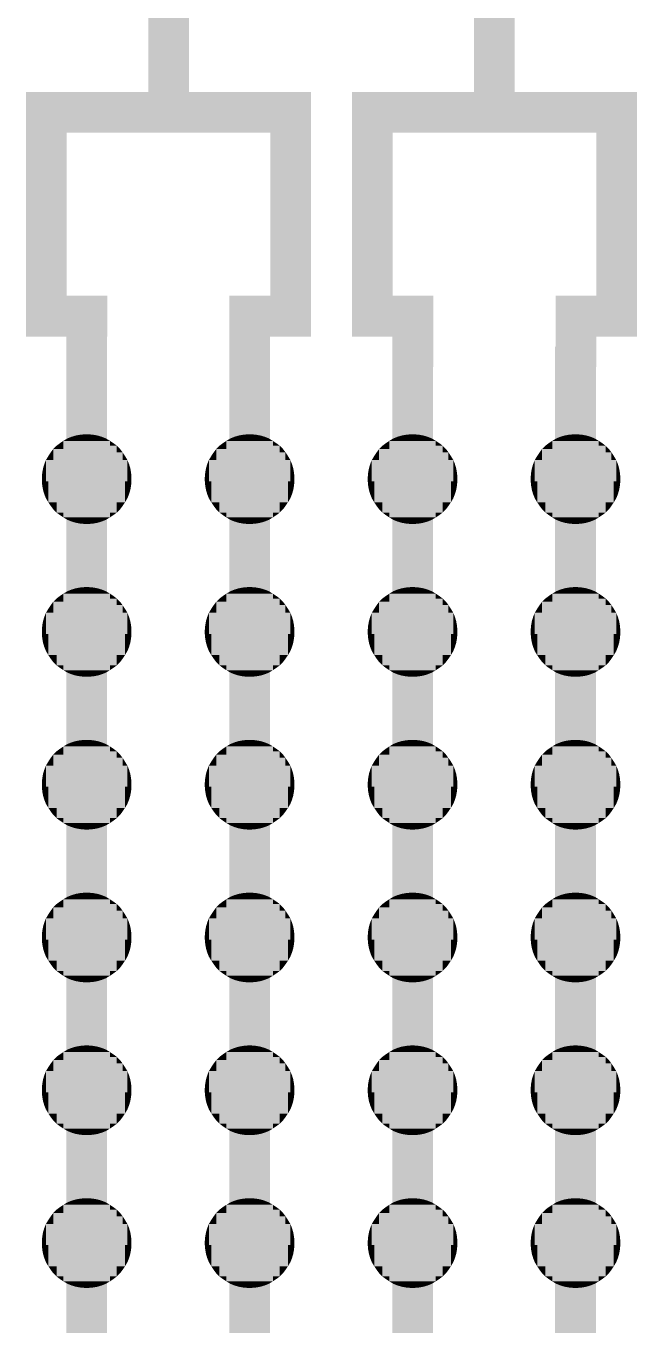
# Model space of a CAD drawing. Extents: x -40166 to 40284, y -45890 to 44060.
# Drawn here: x 10685 to 12185, y -3766 to -578 of the extents above; entities that cross this region are included whole.
import ezdxf

# ---------------------------------------------------------------- set-up
doc = ezdxf.new("R2010")
doc.units = 0
for name, color, linetype in [('10', 12, 'CONTINUOUS'), ('11', 13, 'CONTINUOUS'), ('12', 14, 'CONTINUOUS'), ('13', 15, 'CONTINUOUS'), ('14', 16, 'CONTINUOUS'), ('15', 17, 'CONTINUOUS'), ('16', 18, 'CONTINUOUS'), ('17', 19, 'CONTINUOUS'), ('18', 20, 'CONTINUOUS'), ('19', 21, 'CONTINUOUS'), ('20', 22, 'CONTINUOUS'), ('21', 23, 'CONTINUOUS'), ('22', 24, 'CONTINUOUS'), ('23', 25, 'CONTINUOUS'), ('24', 26, 'CONTINUOUS'), ('25', 27, 'CONTINUOUS'), ('26', 28, 'CONTINUOUS'), ('27', 29, 'CONTINUOUS'), ('28', 30, 'CONTINUOUS'), ('29', 31, 'CONTINUOUS'), ('3', 6, 'CONTINUOUS'), ('30', 32, 'CONTINUOUS'), ('31', 33, 'CONTINUOUS'), ('32', 34, 'CONTINUOUS'), ('33', 35, 'CONTINUOUS'), ('34', 36, 'CONTINUOUS'), ('35', 37, 'CONTINUOUS'), ('36', 38, 'CONTINUOUS'), ('37', 39, 'CONTINUOUS'), ('38', 40, 'CONTINUOUS'), ('39', 41, 'CONTINUOUS'), ('40', 42, 'CONTINUOUS'), ('41', 43, 'CONTINUOUS'), ('42', 44, 'CONTINUOUS'), ('43', 45, 'CONTINUOUS'), ('44', 46, 'CONTINUOUS'), ('45', 47, 'CONTINUOUS'), ('46', 48, 'CONTINUOUS'), ('47', 49, 'CONTINUOUS'), ('48', 50, 'CONTINUOUS'), ('49', 51, 'CONTINUOUS'), ('5', 7, 'CONTINUOUS'), ('50', 52, 'CONTINUOUS'), ('6', 8, 'CONTINUOUS'), ('7', 9, 'CONTINUOUS'), ('8', 10, 'CONTINUOUS'), ('9', 11, 'CONTINUOUS'), ('L1D0_square', 2, 'CONTINUOUS'), ('L2D0_round', 3, 'CONTINUOUS')]:
    doc.layers.add(name, color=color, linetype=linetype)

# ---------------------------------------------------------------- blocks, each defined once
blk = doc.blocks.new('CIRCLE$5')
at = {"layer": 'L1D0_square'}
for points in [[(-57, 94), (-47, 100), (-27, 94), (-27, 100)], [(-47, 100), (-37, 104), (-27, 100), (-27, 107)], [(-27, 107), (-16, 109), (-5, 107), (-5, 110)], [(-27, 94), (-27, 107), (-5, 94), (-5, 107)], [(-5, 107), (-5, 110), (5, 107), (5, 110)], [(-5, 94), (-5, 107), (27, 94), (27, 107)], [(5, 107), (5, 110), (16, 107), (16, 109)], [(16, 107), (16, 109), (27, 107)], [(27, 100), (27, 107), (47, 100), (37, 104)], [(27, 94), (27, 100), (57, 94), (47, 100)], [(-94, 57), (-88, 66), (-82, 57), (-82, 74)], [(-82, 74), (-74, 82), (-57, 74), (-57, 82)], [(-82, 47), (-82, 74), (-5, 47), (-5, 74)], [(-74, 82), (-66, 88), (-57, 82), (-57, 94)], [(-57, 74), (-57, 94), (-5, 74), (-5, 94)], [(-5, 82), (-5, 94), (57, 82), (57, 94)], [(-5, 66), (-5, 82), (74, 66), (74, 82)], [(-5, 47), (-5, 66), (88, 47), (88, 66)], [(57, 82), (57, 94), (74, 82), (66, 88)], [(74, 66), (74, 82), (88, 66), (82, 74)], [(88, 47), (88, 66), (100, 47), (94, 57)], [(-107, 27), (-104, 37), (-100, 27), (-100, 47)], [(-100, 47), (-94, 57), (-82, 47), (-82, 57)], [(-100, -5), (-100, 47), (100, -5), (100, 47)], [(100, 27), (100, 47), (107, 27), (104, 37)], [(-110, 5), (-109, 16), (-100, 5), (-100, 16)], [(-110, -5), (-110, 5), (-100, -5), (-100, 5)], [(-109, 16), (-107, 27), (-100, 16), (-100, 27)], [(100, 16), (100, 27), (109, 16), (107, 27)], [(100, 5), (100, 16), (110, 5), (109, 16)], [(100, -5), (100, 5), (110, -5), (110, 5)], [(-109, -16), (-110, -5), (-94, -16), (-94, -5)], [(-107, -27), (-109, -16), (-94, -27), (-94, -16)], [(-104, -37), (-107, -27), (-94, -37), (-94, -27)], [(-94, -57), (-94, -5), (94, -57), (94, -5)], [(94, -16), (94, -5), (109, -16), (110, -5)], [(94, -27), (94, -16), (107, -27), (109, -16)], [(94, -37), (94, -27), (104, -37), (107, -27)], [(-100, -47), (-104, -37), (-94, -47), (-94, -37)], [(-94, -57), (-100, -47), (-94, -47)], [(-88, -66), (-94, -57), (-74, -66), (-74, -57)], [(-74, -82), (-74, -57), (-5, -82), (-5, -57)], [(-5, -82), (-5, -57), (74, -82), (74, -57)], [(74, -66), (74, -57), (88, -66), (94, -57)], [(94, -57), (94, -37), (100, -47), (104, -37)], [(-82, -74), (-88, -66), (-74, -74), (-74, -66)], [(-74, -82), (-82, -74), (-74, -74)], [(-57, -94), (-66, -88), (-57, -82), (-74, -82)], [(-57, -94), (-57, -82), (-5, -94), (-5, -82)], [(-47, -100), (-57, -94), (-27, -100), (-27, -94)], [(-27, -107), (-27, -94), (-5, -107), (-5, -94)], [(-5, -94), (-5, -82), (57, -94), (57, -82)], [(-5, -107), (-5, -94), (27, -107), (27, -94)], [(27, -100), (27, -94), (47, -100), (57, -94)], [(57, -94), (57, -82), (66, -88), (74, -82)], [(74, -82), (74, -66), (82, -74), (88, -66)], [(-27, -107), (-37, -104), (-27, -100), (-47, -100)], [(-5, -110), (-16, -109), (-5, -107), (-27, -107)], [(-5, -110), (-5, -107), (5, -110), (5, -107)], [(5, -110), (5, -107), (16, -109), (16, -107)], [(16, -109), (16, -107), (27, -107)], [(27, -107), (27, -100), (37, -104), (47, -100)]]:
    blk.add_solid(points, dxfattribs=at)
blk = doc.blocks.new('chamber')
at = {"layer": '10'}
for points in [[(-85, -250), (-85, 25), (-84, -250), (-84, 25)], [(-67, -250), (-67, 25), (-66, -250), (-66, 25)]]:
    blk.add_solid(points, dxfattribs=at)
at = {"layer": '11'}
for points in [[(-86, -250), (-86, 25), (-85, -250), (-85, 25)], [(-66, -250), (-66, 25), (-65, -250), (-65, 25)]]:
    blk.add_solid(points, dxfattribs=at)
at = {"layer": '12'}
for points in [[(-87, -250), (-87, 25), (-86, -250), (-86, 25)], [(-65, -250), (-65, 25), (-64, -250), (-64, 25)]]:
    blk.add_solid(points, dxfattribs=at)
at = {"layer": '13'}
for points in [[(-88, -250), (-88, 25), (-87, -250), (-87, 25)], [(-64, -250), (-64, 25), (-63, -250), (-63, 25)]]:
    blk.add_solid(points, dxfattribs=at)
at = {"layer": '14'}
for points in [[(-89, -250), (-89, 25), (-88, -250), (-88, 25)], [(-63, -250), (-63, 25), (-62, -250), (-62, 25)]]:
    blk.add_solid(points, dxfattribs=at)
at = {"layer": '15'}
for points in [[(-90, -250), (-90, 25), (-89, -250), (-89, 25)], [(-62, -250), (-62, 25), (-61, -250), (-61, 25)]]:
    blk.add_solid(points, dxfattribs=at)
at = {"layer": '16'}
for points in [[(-91, -250), (-91, 25), (-90, -250), (-90, 25)], [(-61, -250), (-61, 25), (-60, -250), (-60, 25)]]:
    blk.add_solid(points, dxfattribs=at)
at = {"layer": '17'}
for points in [[(-92, -250), (-92, 25), (-91, -250), (-91, 25)], [(-60, -250), (-60, 25), (-59, -250), (-59, 25)]]:
    blk.add_solid(points, dxfattribs=at)
at = {"layer": '18'}
for points in [[(-93, -250), (-93, 25), (-92, -250), (-92, 25)], [(-59, -250), (-59, 25), (-58, -250), (-58, 25)]]:
    blk.add_solid(points, dxfattribs=at)
at = {"layer": '19'}
for points in [[(-94, -250), (-94, 25), (-93, -250), (-93, 25)], [(-58, -250), (-58, 25), (-57, -250), (-57, 25)]]:
    blk.add_solid(points, dxfattribs=at)
at = {"layer": '20'}
for points in [[(-95, -250), (-95, 25), (-94, -250), (-94, 25)], [(-57, -250), (-57, 25), (-56, -250), (-56, 25)]]:
    blk.add_solid(points, dxfattribs=at)
at = {"layer": '21'}
for points in [[(-96, -250), (-96, 25), (-95, -250), (-95, 25)], [(-56, -250), (-56, 25), (-55, -250), (-55, 25)]]:
    blk.add_solid(points, dxfattribs=at)
at = {"layer": '22'}
for points in [[(-97, -250), (-97, 25), (-96, -250), (-96, 25)], [(-55, -250), (-55, 25), (-54, -250), (-54, 25)]]:
    blk.add_solid(points, dxfattribs=at)
at = {"layer": '23'}
for points in [[(-98, -250), (-98, 25), (-97, -250), (-97, 25)], [(-54, -250), (-54, 25), (-53, -250), (-53, 25)]]:
    blk.add_solid(points, dxfattribs=at)
at = {"layer": '24'}
for points in [[(-99, -250), (-99, 25), (-98, -250), (-98, 25)], [(-53, -250), (-53, 25), (-52, -250), (-52, 25)]]:
    blk.add_solid(points, dxfattribs=at)
at = {"layer": '25'}
for points in [[(-100, -250), (-100, 25), (-99, -250), (-99, 25)], [(-52, -250), (-52, 25), (-51, -250), (-51, 25)]]:
    blk.add_solid(points, dxfattribs=at)
at = {"layer": '26'}
for points in [[(-101, -250), (-101, 25), (-100, -250), (-100, 25)], [(-51, -250), (-51, 25), (-50, -250), (-50, 25)]]:
    blk.add_solid(points, dxfattribs=at)
at = {"layer": '27'}
for points in [[(-102, -250), (-102, 25), (-101, -250), (-101, 25)], [(-50, -250), (-50, 25), (-49, -250), (-49, 25)]]:
    blk.add_solid(points, dxfattribs=at)
at = {"layer": '28'}
for points in [[(-103, -250), (-103, 25), (-102, -250), (-102, 25)], [(-49, -250), (-49, 25), (-48, -250), (-48, 25)]]:
    blk.add_solid(points, dxfattribs=at)
at = {"layer": '29'}
for points in [[(-104, -250), (-104, 25), (-103, -250), (-103, 25)], [(-48, -250), (-48, 25), (-47, -250), (-47, 25)]]:
    blk.add_solid(points, dxfattribs=at)
at = {"layer": '3'}
for points in [[(-78, -250), (-78, 25), (-76, -250), (-76, 25)], [(-75, -250), (-75, 25), (-73, -250), (-73, 25)]]:
    blk.add_solid(points, dxfattribs=at)
at = {"layer": '30'}
for points in [[(-105, -250), (-105, 25), (-104, -250), (-104, 25)], [(-47, -250), (-47, 25), (-46, -250), (-46, 25)]]:
    blk.add_solid(points, dxfattribs=at)
at = {"layer": '31'}
for points in [[(-106, -250), (-106, 25), (-105, -250), (-105, 25)], [(-46, -250), (-46, 25), (-45, -250), (-45, 25)]]:
    blk.add_solid(points, dxfattribs=at)
at = {"layer": '32'}
for points in [[(-107, -250), (-107, 25), (-106, -250), (-106, 25)], [(-45, -250), (-45, 25), (-44, -250), (-44, 25)]]:
    blk.add_solid(points, dxfattribs=at)
at = {"layer": '33'}
for points in [[(-108, -250), (-108, 25), (-107, -250), (-107, 25)], [(-44, -250), (-44, 25), (-43, -250), (-43, 25)]]:
    blk.add_solid(points, dxfattribs=at)
at = {"layer": '34'}
for points in [[(-109, -250), (-109, 25), (-108, -250), (-108, 25)], [(-43, -250), (-43, 25), (-42, -250), (-42, 25)]]:
    blk.add_solid(points, dxfattribs=at)
at = {"layer": '35'}
for points in [[(-110, -250), (-110, 25), (-109, -250), (-109, 25)], [(-42, -250), (-42, 25), (-41, -250), (-41, 25)]]:
    blk.add_solid(points, dxfattribs=at)
at = {"layer": '36'}
for points in [[(-111, -250), (-111, 25), (-110, -250), (-110, 25)], [(-41, -250), (-41, 25), (-40, -250), (-40, 25)]]:
    blk.add_solid(points, dxfattribs=at)
at = {"layer": '37'}
for points in [[(-112, -250), (-112, 25), (-111, -250), (-111, 25)], [(-40, -250), (-40, 25), (-39, -250), (-39, 25)]]:
    blk.add_solid(points, dxfattribs=at)
at = {"layer": '38'}
for points in [[(-113, -250), (-113, 25), (-112, -250), (-112, 25)], [(-39, -250), (-39, 25), (-38, -250), (-38, 25)]]:
    blk.add_solid(points, dxfattribs=at)
at = {"layer": '39'}
for points in [[(-114, -250), (-114, 25), (-113, -250), (-113, 25)], [(-38, -250), (-38, 25), (-37, -250), (-37, 25)]]:
    blk.add_solid(points, dxfattribs=at)
at = {"layer": '40'}
for points in [[(-115, -250), (-115, 25), (-114, -250), (-114, 25)], [(-37, -250), (-37, 25), (-36, -250), (-36, 25)]]:
    blk.add_solid(points, dxfattribs=at)
at = {"layer": '41'}
for points in [[(-116, -250), (-116, 25), (-115, -250), (-115, 25)], [(-36, -250), (-36, 25), (-35, -250), (-35, 25)]]:
    blk.add_solid(points, dxfattribs=at)
at = {"layer": '42'}
for points in [[(-117, -250), (-117, 25), (-116, -250), (-116, 25)], [(-35, -250), (-35, 25), (-34, -250), (-34, 25)]]:
    blk.add_solid(points, dxfattribs=at)
at = {"layer": '43'}
for points in [[(-118, -250), (-118, 25), (-117, -250), (-117, 25)], [(-34, -250), (-34, 25), (-33, -250), (-33, 25)]]:
    blk.add_solid(points, dxfattribs=at)
at = {"layer": '44'}
for points in [[(-119, -250), (-119, 25), (-118, -250), (-118, 25)], [(-33, -250), (-33, 25), (-32, -250), (-32, 25)]]:
    blk.add_solid(points, dxfattribs=at)
at = {"layer": '45'}
for points in [[(-120, -250), (-120, 25), (-119, -250), (-119, 25)], [(-32, -250), (-32, 25), (-31, -250), (-31, 25)]]:
    blk.add_solid(points, dxfattribs=at)
at = {"layer": '46'}
for points in [[(-121, -250), (-121, 25), (-120, -250), (-120, 25)], [(-31, -250), (-31, 25), (-30, -250), (-30, 25)]]:
    blk.add_solid(points, dxfattribs=at)
at = {"layer": '47'}
for points in [[(-122, -250), (-122, 25), (-121, -250), (-121, 25)], [(-30, -250), (-30, 25), (-29, -250), (-29, 25)]]:
    blk.add_solid(points, dxfattribs=at)
at = {"layer": '48'}
for points in [[(-123, -250), (-123, 25), (-122, -250), (-122, 25)], [(-29, -250), (-29, 25), (-28, -250), (-28, 25)]]:
    blk.add_solid(points, dxfattribs=at)
at = {"layer": '49'}
for points in [[(-124, -250), (-124, 25), (-123, -250), (-123, 25)], [(-28, -250), (-28, 25), (-27, -250), (-27, 25)]]:
    blk.add_solid(points, dxfattribs=at)
at = {"layer": '5'}
for points in [[(-80, -250), (-80, 25), (-78, -250), (-78, 25)], [(-73, -250), (-73, 25), (-71, -250), (-71, 25)]]:
    blk.add_solid(points, dxfattribs=at)
at = {"layer": '50'}
for points in [[(-125, -250), (-125, 25), (-124, -250), (-124, 25)], [(-27, -250), (-27, 25), (-26, -250), (-26, 25)], [(-26, -250), (-26, 25), (-25, -250), (-25, 25)]]:
    blk.add_solid(points, dxfattribs=at)
at = {"layer": '6'}
for points in [[(-81, -250), (-81, 25), (-80, -250), (-80, 25)], [(-71, -250), (-71, 25), (-70, -250), (-70, 25)]]:
    blk.add_solid(points, dxfattribs=at)
at = {"layer": '7'}
for points in [[(-82, -250), (-82, 25), (-81, -250), (-81, 25)], [(-70, -250), (-70, 25), (-69, -250), (-69, 25)]]:
    blk.add_solid(points, dxfattribs=at)
at = {"layer": '8'}
for points in [[(-83, -250), (-83, 25), (-82, -250), (-82, 25)], [(-69, -250), (-69, 25), (-68, -250), (-68, 25)]]:
    blk.add_solid(points, dxfattribs=at)
at = {"layer": '9'}
for points in [[(-84, -250), (-84, 25), (-83, -250), (-83, 25)], [(-68, -250), (-68, 25), (-67, -250), (-67, 25)]]:
    blk.add_solid(points, dxfattribs=at)
at = {"layer": 'L2D0_round'}
blk.add_solid([(-125, -250), (-125, 25), (-25, -250), (-25, 25)], dxfattribs=at)
blk.add_blockref('CIRCLE$5', (-75, 75))
blk = doc.blocks.new('device')
at = {"layer": '10'}
for points in [[(-1424, 134), (-1424, 135), (-724, 134), (-724, 135)], [(-624, 134), (-624, 135), (76, 134), (76, 135)], [(-1424, 116), (-1424, 117), (-724, 116), (-724, 117)], [(-624, 116), (-624, 117), (76, 116), (76, 117)], [(-1285, -725), (-1285, -450), (-1284, -725), (-1284, -450)], [(-1267, -725), (-1267, -450), (-1266, -725), (-1266, -450)], [(-885, -725), (-885, -450), (-884, -725), (-884, -450)], [(-867, -725), (-867, -450), (-866, -725), (-866, -450)], [(-485, -725), (-485, -450), (-484, -725), (-484, -450)], [(-467, -725), (-467, -450), (-466, -725), (-466, -450)], [(-85, -725), (-85, -450), (-84, -725), (-84, -450)], [(-67, -725), (-67, -450), (-66, -725), (-66, -450)]]:
    blk.add_solid(points, dxfattribs=at)
at = {"layer": '11'}
for points in [[(-1424, 135), (-1424, 136), (-724, 135), (-724, 136)], [(-624, 135), (-624, 136), (76, 135), (76, 136)], [(-1424, 115), (-1424, 116), (-724, 115), (-724, 116)], [(-624, 115), (-624, 116), (76, 115), (76, 116)], [(-1286, -725), (-1286, -450), (-1285, -725), (-1285, -450)], [(-1266, -725), (-1266, -450), (-1265, -725), (-1265, -450)], [(-886, -725), (-886, -450), (-885, -725), (-885, -450)], [(-866, -725), (-866, -450), (-865, -725), (-865, -450)], [(-486, -725), (-486, -450), (-485, -725), (-485, -450)], [(-466, -725), (-466, -450), (-465, -725), (-465, -450)], [(-86, -725), (-86, -450), (-85, -725), (-85, -450)], [(-66, -725), (-66, -450), (-65, -725), (-65, -450)]]:
    blk.add_solid(points, dxfattribs=at)
at = {"layer": '12'}
for points in [[(-1424, 136), (-1424, 137), (-724, 136), (-724, 137)], [(-624, 136), (-624, 137), (76, 136), (76, 137)], [(-1424, 114), (-1424, 115), (-724, 114), (-724, 115)], [(-624, 114), (-624, 115), (76, 114), (76, 115)], [(-1287, -725), (-1287, -450), (-1286, -725), (-1286, -450)], [(-1265, -725), (-1265, -450), (-1264, -725), (-1264, -450)], [(-887, -725), (-887, -450), (-886, -725), (-886, -450)], [(-865, -725), (-865, -450), (-864, -725), (-864, -450)], [(-487, -725), (-487, -450), (-486, -725), (-486, -450)], [(-465, -725), (-465, -450), (-464, -725), (-464, -450)], [(-87, -725), (-87, -450), (-86, -725), (-86, -450)], [(-65, -725), (-65, -450), (-64, -725), (-64, -450)]]:
    blk.add_solid(points, dxfattribs=at)
at = {"layer": '13'}
for points in [[(-1424, 137), (-1424, 138), (-724, 137), (-724, 138)], [(-624, 137), (-624, 138), (76, 137), (76, 138)], [(-1424, 113), (-1424, 114), (-724, 113), (-724, 114)], [(-624, 113), (-624, 114), (76, 113), (76, 114)], [(-1288, -725), (-1288, -450), (-1287, -725), (-1287, -450)], [(-1264, -725), (-1264, -450), (-1263, -725), (-1263, -450)], [(-888, -725), (-888, -450), (-887, -725), (-887, -450)], [(-864, -725), (-864, -450), (-863, -725), (-863, -450)], [(-488, -725), (-488, -450), (-487, -725), (-487, -450)], [(-464, -725), (-464, -450), (-463, -725), (-463, -450)], [(-88, -725), (-88, -450), (-87, -725), (-87, -450)], [(-64, -725), (-64, -450), (-63, -725), (-63, -450)]]:
    blk.add_solid(points, dxfattribs=at)
at = {"layer": '14'}
for points in [[(-1424, 138), (-1424, 139), (-724, 138), (-724, 139)], [(-624, 138), (-624, 139), (76, 138), (76, 139)], [(-1424, 112), (-1424, 113), (-724, 112), (-724, 113)], [(-624, 112), (-624, 113), (76, 112), (76, 113)], [(-1289, -725), (-1289, -450), (-1288, -725), (-1288, -450)], [(-1263, -725), (-1263, -450), (-1262, -725), (-1262, -450)], [(-889, -725), (-889, -450), (-888, -725), (-888, -450)], [(-863, -725), (-863, -450), (-862, -725), (-862, -450)], [(-489, -725), (-489, -450), (-488, -725), (-488, -450)], [(-463, -725), (-463, -450), (-462, -725), (-462, -450)], [(-89, -725), (-89, -450), (-88, -725), (-88, -450)], [(-63, -725), (-63, -450), (-62, -725), (-62, -450)]]:
    blk.add_solid(points, dxfattribs=at)
at = {"layer": '15'}
for points in [[(-1424, 139), (-1424, 140), (-724, 139), (-724, 140)], [(-624, 139), (-624, 140), (76, 139), (76, 140)], [(-1424, 111), (-1424, 112), (-724, 111), (-724, 112)], [(-624, 111), (-624, 112), (76, 111), (76, 112)], [(-1290, -725), (-1290, -450), (-1289, -725), (-1289, -450)], [(-1262, -725), (-1262, -450), (-1261, -725), (-1261, -450)], [(-890, -725), (-890, -450), (-889, -725), (-889, -450)], [(-862, -725), (-862, -450), (-861, -725), (-861, -450)], [(-490, -725), (-490, -450), (-489, -725), (-489, -450)], [(-462, -725), (-462, -450), (-461, -725), (-461, -450)], [(-90, -725), (-90, -450), (-89, -725), (-89, -450)], [(-62, -725), (-62, -450), (-61, -725), (-61, -450)]]:
    blk.add_solid(points, dxfattribs=at)
at = {"layer": '16'}
for points in [[(-1424, 140), (-1424, 141), (-724, 140), (-724, 141)], [(-624, 140), (-624, 141), (76, 140), (76, 141)], [(-1424, 110), (-1424, 111), (-724, 110), (-724, 111)], [(-624, 110), (-624, 111), (76, 110), (76, 111)], [(-1291, -725), (-1291, -450), (-1290, -725), (-1290, -450)], [(-1261, -725), (-1261, -450), (-1260, -725), (-1260, -450)], [(-891, -725), (-891, -450), (-890, -725), (-890, -450)], [(-861, -725), (-861, -450), (-860, -725), (-860, -450)], [(-491, -725), (-491, -450), (-490, -725), (-490, -450)], [(-461, -725), (-461, -450), (-460, -725), (-460, -450)], [(-91, -725), (-91, -450), (-90, -725), (-90, -450)], [(-61, -725), (-61, -450), (-60, -725), (-60, -450)]]:
    blk.add_solid(points, dxfattribs=at)
at = {"layer": '17'}
for points in [[(-1424, 141), (-1424, 142), (-724, 141), (-724, 142)], [(-624, 141), (-624, 142), (76, 141), (76, 142)], [(-1424, 109), (-1424, 110), (-724, 109), (-724, 110)], [(-624, 109), (-624, 110), (76, 109), (76, 110)], [(-1292, -725), (-1292, -450), (-1291, -725), (-1291, -450)], [(-1260, -725), (-1260, -450), (-1259, -725), (-1259, -450)], [(-892, -725), (-892, -450), (-891, -725), (-891, -450)], [(-860, -725), (-860, -450), (-859, -725), (-859, -450)], [(-492, -725), (-492, -450), (-491, -725), (-491, -450)], [(-460, -725), (-460, -450), (-459, -725), (-459, -450)], [(-92, -725), (-92, -450), (-91, -725), (-91, -450)], [(-60, -725), (-60, -450), (-59, -725), (-59, -450)]]:
    blk.add_solid(points, dxfattribs=at)
at = {"layer": '18'}
for points in [[(-1424, 142), (-1424, 143), (-724, 142), (-724, 143)], [(-624, 142), (-624, 143), (76, 142), (76, 143)], [(-1424, 108), (-1424, 109), (-724, 108), (-724, 109)], [(-624, 108), (-624, 109), (76, 108), (76, 109)], [(-1293, -725), (-1293, -450), (-1292, -725), (-1292, -450)], [(-1259, -725), (-1259, -450), (-1258, -725), (-1258, -450)], [(-893, -725), (-893, -450), (-892, -725), (-892, -450)], [(-859, -725), (-859, -450), (-858, -725), (-858, -450)], [(-493, -725), (-493, -450), (-492, -725), (-492, -450)], [(-459, -725), (-459, -450), (-458, -725), (-458, -450)], [(-93, -725), (-93, -450), (-92, -725), (-92, -450)], [(-59, -725), (-59, -450), (-58, -725), (-58, -450)]]:
    blk.add_solid(points, dxfattribs=at)
at = {"layer": '19'}
for points in [[(-1424, 143), (-1424, 144), (-724, 143), (-724, 144)], [(-624, 143), (-624, 144), (76, 143), (76, 144)], [(-1424, 107), (-1424, 108), (-724, 107), (-724, 108)], [(-624, 107), (-624, 108), (76, 107), (76, 108)], [(-1294, -725), (-1294, -450), (-1293, -725), (-1293, -450)], [(-1258, -725), (-1258, -450), (-1257, -725), (-1257, -450)], [(-894, -725), (-894, -450), (-893, -725), (-893, -450)], [(-858, -725), (-858, -450), (-857, -725), (-857, -450)], [(-494, -725), (-494, -450), (-493, -725), (-493, -450)], [(-458, -725), (-458, -450), (-457, -725), (-457, -450)], [(-94, -725), (-94, -450), (-93, -725), (-93, -450)], [(-58, -725), (-58, -450), (-57, -725), (-57, -450)]]:
    blk.add_solid(points, dxfattribs=at)
at = {"layer": '20'}
for points in [[(-1424, 144), (-1424, 145), (-724, 144), (-724, 145)], [(-624, 144), (-624, 145), (76, 144), (76, 145)], [(-1424, 106), (-1424, 107), (-724, 106), (-724, 107)], [(-624, 106), (-624, 107), (76, 106), (76, 107)], [(-1295, -725), (-1295, -450), (-1294, -725), (-1294, -450)], [(-1257, -725), (-1257, -450), (-1256, -725), (-1256, -450)], [(-895, -725), (-895, -450), (-894, -725), (-894, -450)], [(-857, -725), (-857, -450), (-856, -725), (-856, -450)], [(-495, -725), (-495, -450), (-494, -725), (-494, -450)], [(-457, -725), (-457, -450), (-456, -725), (-456, -450)], [(-95, -725), (-95, -450), (-94, -725), (-94, -450)], [(-57, -725), (-57, -450), (-56, -725), (-56, -450)]]:
    blk.add_solid(points, dxfattribs=at)
at = {"layer": '21'}
for points in [[(-1424, 145), (-1424, 146), (-724, 145), (-724, 146)], [(-624, 145), (-624, 146), (76, 145), (76, 146)], [(-1424, 105), (-1424, 106), (-724, 105), (-724, 106)], [(-624, 105), (-624, 106), (76, 105), (76, 106)], [(-1296, -725), (-1296, -450), (-1295, -725), (-1295, -450)], [(-1256, -725), (-1256, -450), (-1255, -725), (-1255, -450)], [(-896, -725), (-896, -450), (-895, -725), (-895, -450)], [(-856, -725), (-856, -450), (-855, -725), (-855, -450)], [(-496, -725), (-496, -450), (-495, -725), (-495, -450)], [(-456, -725), (-456, -450), (-455, -725), (-455, -450)], [(-96, -725), (-96, -450), (-95, -725), (-95, -450)], [(-56, -725), (-56, -450), (-55, -725), (-55, -450)]]:
    blk.add_solid(points, dxfattribs=at)
at = {"layer": '22'}
for points in [[(-1424, 146), (-1424, 147), (-724, 146), (-724, 147)], [(-624, 146), (-624, 147), (76, 146), (76, 147)], [(-1424, 104), (-1424, 105), (-724, 104), (-724, 105)], [(-624, 104), (-624, 105), (76, 104), (76, 105)], [(-1297, -725), (-1297, -450), (-1296, -725), (-1296, -450)], [(-1255, -725), (-1255, -450), (-1254, -725), (-1254, -450)], [(-897, -725), (-897, -450), (-896, -725), (-896, -450)], [(-855, -725), (-855, -450), (-854, -725), (-854, -450)], [(-497, -725), (-497, -450), (-496, -725), (-496, -450)], [(-455, -725), (-455, -450), (-454, -725), (-454, -450)], [(-97, -725), (-97, -450), (-96, -725), (-96, -450)], [(-55, -725), (-55, -450), (-54, -725), (-54, -450)]]:
    blk.add_solid(points, dxfattribs=at)
at = {"layer": '23'}
for points in [[(-1424, 147), (-1424, 148), (-724, 147), (-724, 148)], [(-624, 147), (-624, 148), (76, 147), (76, 148)], [(-1424, 103), (-1424, 104), (-724, 103), (-724, 104)], [(-624, 103), (-624, 104), (76, 103), (76, 104)], [(-1298, -725), (-1298, -450), (-1297, -725), (-1297, -450)], [(-1254, -725), (-1254, -450), (-1253, -725), (-1253, -450)], [(-898, -725), (-898, -450), (-897, -725), (-897, -450)], [(-854, -725), (-854, -450), (-853, -725), (-853, -450)], [(-498, -725), (-498, -450), (-497, -725), (-497, -450)], [(-454, -725), (-454, -450), (-453, -725), (-453, -450)], [(-98, -725), (-98, -450), (-97, -725), (-97, -450)], [(-54, -725), (-54, -450), (-53, -725), (-53, -450)]]:
    blk.add_solid(points, dxfattribs=at)
at = {"layer": '24'}
for points in [[(-1424, 148), (-1424, 149), (-724, 148), (-724, 149)], [(-624, 148), (-624, 149), (76, 148), (76, 149)], [(-1424, 102), (-1424, 103), (-724, 102), (-724, 103)], [(-624, 102), (-624, 103), (76, 102), (76, 103)], [(-1299, -725), (-1299, -450), (-1298, -725), (-1298, -450)], [(-1253, -725), (-1253, -450), (-1252, -725), (-1252, -450)], [(-899, -725), (-899, -450), (-898, -725), (-898, -450)], [(-853, -725), (-853, -450), (-852, -725), (-852, -450)], [(-499, -725), (-499, -450), (-498, -725), (-498, -450)], [(-453, -725), (-453, -450), (-452, -725), (-452, -450)], [(-99, -725), (-99, -450), (-98, -725), (-98, -450)], [(-53, -725), (-53, -450), (-52, -725), (-52, -450)]]:
    blk.add_solid(points, dxfattribs=at)
at = {"layer": '25'}
for points in [[(-1424, 149), (-1424, 150), (-724, 149), (-724, 150)], [(-624, 149), (-624, 150), (76, 149), (76, 150)], [(-1424, 101), (-1424, 102), (-724, 101), (-724, 102)], [(-624, 101), (-624, 102), (76, 101), (76, 102)], [(-1300, -725), (-1300, -450), (-1299, -725), (-1299, -450)], [(-1252, -725), (-1252, -450), (-1251, -725), (-1251, -450)], [(-900, -725), (-900, -450), (-899, -725), (-899, -450)], [(-852, -725), (-852, -450), (-851, -725), (-851, -450)], [(-500, -725), (-500, -450), (-499, -725), (-499, -450)], [(-452, -725), (-452, -450), (-451, -725), (-451, -450)], [(-100, -725), (-100, -450), (-99, -725), (-99, -450)], [(-52, -725), (-52, -450), (-51, -725), (-51, -450)]]:
    blk.add_solid(points, dxfattribs=at)
at = {"layer": '26'}
for points in [[(-1424, 150), (-1424, 151), (-724, 150), (-724, 151)], [(-624, 150), (-624, 151), (76, 150), (76, 151)], [(-1424, 100), (-1424, 101), (-724, 100), (-724, 101)], [(-624, 100), (-624, 101), (76, 100), (76, 101)], [(-1301, -725), (-1301, -450), (-1300, -725), (-1300, -450)], [(-1251, -725), (-1251, -450), (-1250, -725), (-1250, -450)], [(-901, -725), (-901, -450), (-900, -725), (-900, -450)], [(-851, -725), (-851, -450), (-850, -725), (-850, -450)], [(-501, -725), (-501, -450), (-500, -725), (-500, -450)], [(-451, -725), (-451, -450), (-450, -725), (-450, -450)], [(-101, -725), (-101, -450), (-100, -725), (-100, -450)], [(-51, -725), (-51, -450), (-50, -725), (-50, -450)]]:
    blk.add_solid(points, dxfattribs=at)
at = {"layer": '27'}
for points in [[(-1424, 151), (-1424, 152), (-724, 151), (-724, 152)], [(-624, 151), (-624, 152), (76, 151), (76, 152)], [(-1424, 99), (-1424, 100), (-724, 99), (-724, 100)], [(-624, 99), (-624, 100), (76, 99), (76, 100)], [(-1302, -725), (-1302, -450), (-1301, -725), (-1301, -450)], [(-1250, -725), (-1250, -450), (-1249, -725), (-1249, -450)], [(-902, -725), (-902, -450), (-901, -725), (-901, -450)], [(-850, -725), (-850, -450), (-849, -725), (-849, -450)], [(-502, -725), (-502, -450), (-501, -725), (-501, -450)], [(-450, -725), (-450, -450), (-449, -725), (-449, -450)], [(-102, -725), (-102, -450), (-101, -725), (-101, -450)], [(-50, -725), (-50, -450), (-49, -725), (-49, -450)]]:
    blk.add_solid(points, dxfattribs=at)
at = {"layer": '28'}
for points in [[(-1424, 152), (-1424, 153), (-724, 152), (-724, 153)], [(-624, 152), (-624, 153), (76, 152), (76, 153)], [(-1424, 98), (-1424, 99), (-724, 98), (-724, 99)], [(-624, 98), (-624, 99), (76, 98), (76, 99)], [(-1303, -725), (-1303, -450), (-1302, -725), (-1302, -450)], [(-1249, -725), (-1249, -450), (-1248, -725), (-1248, -450)], [(-903, -725), (-903, -450), (-902, -725), (-902, -450)], [(-849, -725), (-849, -450), (-848, -725), (-848, -450)], [(-503, -725), (-503, -450), (-502, -725), (-502, -450)], [(-449, -725), (-449, -450), (-448, -725), (-448, -450)], [(-103, -725), (-103, -450), (-102, -725), (-102, -450)], [(-49, -725), (-49, -450), (-48, -725), (-48, -450)]]:
    blk.add_solid(points, dxfattribs=at)
at = {"layer": '29'}
for points in [[(-1424, 153), (-1424, 154), (-724, 153), (-724, 154)], [(-624, 153), (-624, 154), (76, 153), (76, 154)], [(-1424, 97), (-1424, 98), (-724, 97), (-724, 98)], [(-624, 97), (-624, 98), (76, 97), (76, 98)], [(-1304, -725), (-1304, -450), (-1303, -725), (-1303, -450)], [(-1248, -725), (-1248, -450), (-1247, -725), (-1247, -450)], [(-904, -725), (-904, -450), (-903, -725), (-903, -450)], [(-848, -725), (-848, -450), (-847, -725), (-847, -450)], [(-504, -725), (-504, -450), (-503, -725), (-503, -450)], [(-448, -725), (-448, -450), (-447, -725), (-447, -450)], [(-104, -725), (-104, -450), (-103, -725), (-103, -450)], [(-48, -725), (-48, -450), (-47, -725), (-47, -450)]]:
    blk.add_solid(points, dxfattribs=at)
at = {"layer": '3'}
for points in [[(-1424, 126), (-1424, 128), (-724, 126), (-724, 128)], [(-624, 126), (-624, 128), (76, 126), (76, 128)], [(-1424, 123), (-1424, 125), (-724, 123), (-724, 125)], [(-624, 123), (-624, 125), (76, 123), (76, 125)], [(-1278, -725), (-1278, -450), (-1276, -725), (-1276, -450)], [(-1275, -725), (-1275, -450), (-1273, -725), (-1273, -450)], [(-878, -725), (-878, -450), (-876, -725), (-876, -450)], [(-875, -725), (-875, -450), (-873, -725), (-873, -450)], [(-478, -725), (-478, -450), (-476, -725), (-476, -450)], [(-475, -725), (-475, -450), (-473, -725), (-473, -450)], [(-78, -725), (-78, -450), (-76, -725), (-76, -450)], [(-75, -725), (-75, -450), (-73, -725), (-73, -450)]]:
    blk.add_solid(points, dxfattribs=at)
at = {"layer": '30'}
for points in [[(-1424, 154), (-1424, 155), (-724, 154), (-724, 155)], [(-624, 154), (-624, 155), (76, 154), (76, 155)], [(-1424, 96), (-1424, 97), (-724, 96), (-724, 97)], [(-624, 96), (-624, 97), (76, 96), (76, 97)], [(-1305, -725), (-1305, -450), (-1304, -725), (-1304, -450)], [(-1247, -725), (-1247, -450), (-1246, -725), (-1246, -450)], [(-905, -725), (-905, -450), (-904, -725), (-904, -450)], [(-847, -725), (-847, -450), (-846, -725), (-846, -450)], [(-505, -725), (-505, -450), (-504, -725), (-504, -450)], [(-447, -725), (-447, -450), (-446, -725), (-446, -450)], [(-105, -725), (-105, -450), (-104, -725), (-104, -450)], [(-47, -725), (-47, -450), (-46, -725), (-46, -450)]]:
    blk.add_solid(points, dxfattribs=at)
at = {"layer": '31'}
for points in [[(-1424, 155), (-1424, 156), (-724, 155), (-724, 156)], [(-624, 155), (-624, 156), (76, 155), (76, 156)], [(-1424, 95), (-1424, 96), (-724, 95), (-724, 96)], [(-624, 95), (-624, 96), (76, 95), (76, 96)], [(-1306, -725), (-1306, -450), (-1305, -725), (-1305, -450)], [(-1246, -725), (-1246, -450), (-1245, -725), (-1245, -450)], [(-906, -725), (-906, -450), (-905, -725), (-905, -450)], [(-846, -725), (-846, -450), (-845, -725), (-845, -450)], [(-506, -725), (-506, -450), (-505, -725), (-505, -450)], [(-446, -725), (-446, -450), (-445, -725), (-445, -450)], [(-106, -725), (-106, -450), (-105, -725), (-105, -450)], [(-46, -725), (-46, -450), (-45, -725), (-45, -450)]]:
    blk.add_solid(points, dxfattribs=at)
at = {"layer": '32'}
for points in [[(-1424, 156), (-1424, 157), (-724, 156), (-724, 157)], [(-624, 156), (-624, 157), (76, 156), (76, 157)], [(-1424, 94), (-1424, 95), (-724, 94), (-724, 95)], [(-624, 94), (-624, 95), (76, 94), (76, 95)], [(-1307, -725), (-1307, -450), (-1306, -725), (-1306, -450)], [(-1245, -725), (-1245, -450), (-1244, -725), (-1244, -450)], [(-907, -725), (-907, -450), (-906, -725), (-906, -450)], [(-845, -725), (-845, -450), (-844, -725), (-844, -450)], [(-507, -725), (-507, -450), (-506, -725), (-506, -450)], [(-445, -725), (-445, -450), (-444, -725), (-444, -450)], [(-107, -725), (-107, -450), (-106, -725), (-106, -450)], [(-45, -725), (-45, -450), (-44, -725), (-44, -450)]]:
    blk.add_solid(points, dxfattribs=at)
at = {"layer": '33'}
for points in [[(-1424, 157), (-1424, 158), (-724, 157), (-724, 158)], [(-624, 157), (-624, 158), (76, 157), (76, 158)], [(-1424, 93), (-1424, 94), (-724, 93), (-724, 94)], [(-624, 93), (-624, 94), (76, 93), (76, 94)], [(-1308, -725), (-1308, -450), (-1307, -725), (-1307, -450)], [(-1244, -725), (-1244, -450), (-1243, -725), (-1243, -450)], [(-908, -725), (-908, -450), (-907, -725), (-907, -450)], [(-844, -725), (-844, -450), (-843, -725), (-843, -450)], [(-508, -725), (-508, -450), (-507, -725), (-507, -450)], [(-444, -725), (-444, -450), (-443, -725), (-443, -450)], [(-108, -725), (-108, -450), (-107, -725), (-107, -450)], [(-44, -725), (-44, -450), (-43, -725), (-43, -450)]]:
    blk.add_solid(points, dxfattribs=at)
at = {"layer": '34'}
for points in [[(-1424, 158), (-1424, 159), (-724, 158), (-724, 159)], [(-624, 158), (-624, 159), (76, 158), (76, 159)], [(-1424, 92), (-1424, 93), (-724, 92), (-724, 93)], [(-624, 92), (-624, 93), (76, 92), (76, 93)], [(-1309, -725), (-1309, -450), (-1308, -725), (-1308, -450)], [(-1243, -725), (-1243, -450), (-1242, -725), (-1242, -450)], [(-909, -725), (-909, -450), (-908, -725), (-908, -450)], [(-843, -725), (-843, -450), (-842, -725), (-842, -450)], [(-509, -725), (-509, -450), (-508, -725), (-508, -450)], [(-443, -725), (-443, -450), (-442, -725), (-442, -450)], [(-109, -725), (-109, -450), (-108, -725), (-108, -450)], [(-43, -725), (-43, -450), (-42, -725), (-42, -450)]]:
    blk.add_solid(points, dxfattribs=at)
at = {"layer": '35'}
for points in [[(-1424, 159), (-1424, 160), (-724, 159), (-724, 160)], [(-624, 159), (-624, 160), (76, 159), (76, 160)], [(-1424, 91), (-1424, 92), (-724, 91), (-724, 92)], [(-624, 91), (-624, 92), (76, 91), (76, 92)], [(-1310, -725), (-1310, -450), (-1309, -725), (-1309, -450)], [(-1242, -725), (-1242, -450), (-1241, -725), (-1241, -450)], [(-910, -725), (-910, -450), (-909, -725), (-909, -450)], [(-842, -725), (-842, -450), (-841, -725), (-841, -450)], [(-510, -725), (-510, -450), (-509, -725), (-509, -450)], [(-442, -725), (-442, -450), (-441, -725), (-441, -450)], [(-110, -725), (-110, -450), (-109, -725), (-109, -450)], [(-42, -725), (-42, -450), (-41, -725), (-41, -450)]]:
    blk.add_solid(points, dxfattribs=at)
at = {"layer": '36'}
for points in [[(-1424, 160), (-1424, 161), (-724, 160), (-724, 161)], [(-624, 160), (-624, 161), (76, 160), (76, 161)], [(-1424, 90), (-1424, 91), (-724, 90), (-724, 91)], [(-624, 90), (-624, 91), (76, 90), (76, 91)], [(-1311, -725), (-1311, -450), (-1310, -725), (-1310, -450)], [(-1241, -725), (-1241, -450), (-1240, -725), (-1240, -450)], [(-911, -725), (-911, -450), (-910, -725), (-910, -450)], [(-841, -725), (-841, -450), (-840, -725), (-840, -450)], [(-511, -725), (-511, -450), (-510, -725), (-510, -450)], [(-441, -725), (-441, -450), (-440, -725), (-440, -450)], [(-111, -725), (-111, -450), (-110, -725), (-110, -450)], [(-41, -725), (-41, -450), (-40, -725), (-40, -450)]]:
    blk.add_solid(points, dxfattribs=at)
at = {"layer": '37'}
for points in [[(-1424, 161), (-1424, 162), (-724, 161), (-724, 162)], [(-624, 161), (-624, 162), (76, 161), (76, 162)], [(-1424, 89), (-1424, 90), (-724, 89), (-724, 90)], [(-624, 89), (-624, 90), (76, 89), (76, 90)], [(-1312, -725), (-1312, -450), (-1311, -725), (-1311, -450)], [(-1240, -725), (-1240, -450), (-1239, -725), (-1239, -450)], [(-912, -725), (-912, -450), (-911, -725), (-911, -450)], [(-840, -725), (-840, -450), (-839, -725), (-839, -450)], [(-512, -725), (-512, -450), (-511, -725), (-511, -450)], [(-440, -725), (-440, -450), (-439, -725), (-439, -450)], [(-112, -725), (-112, -450), (-111, -725), (-111, -450)], [(-40, -725), (-40, -450), (-39, -725), (-39, -450)]]:
    blk.add_solid(points, dxfattribs=at)
at = {"layer": '38'}
for points in [[(-1424, 162), (-1424, 163), (-724, 162), (-724, 163)], [(-624, 162), (-624, 163), (76, 162), (76, 163)], [(-1424, 88), (-1424, 89), (-724, 88), (-724, 89)], [(-624, 88), (-624, 89), (76, 88), (76, 89)], [(-1313, -725), (-1313, -450), (-1312, -725), (-1312, -450)], [(-1239, -725), (-1239, -450), (-1238, -725), (-1238, -450)], [(-913, -725), (-913, -450), (-912, -725), (-912, -450)], [(-839, -725), (-839, -450), (-838, -725), (-838, -450)], [(-513, -725), (-513, -450), (-512, -725), (-512, -450)], [(-439, -725), (-439, -450), (-438, -725), (-438, -450)], [(-113, -725), (-113, -450), (-112, -725), (-112, -450)], [(-39, -725), (-39, -450), (-38, -725), (-38, -450)]]:
    blk.add_solid(points, dxfattribs=at)
at = {"layer": '39'}
for points in [[(-1424, 163), (-1424, 164), (-724, 163), (-724, 164)], [(-624, 163), (-624, 164), (76, 163), (76, 164)], [(-1424, 87), (-1424, 88), (-724, 87), (-724, 88)], [(-624, 87), (-624, 88), (76, 87), (76, 88)], [(-1314, -725), (-1314, -450), (-1313, -725), (-1313, -450)], [(-1238, -725), (-1238, -450), (-1237, -725), (-1237, -450)], [(-914, -725), (-914, -450), (-913, -725), (-913, -450)], [(-838, -725), (-838, -450), (-837, -725), (-837, -450)], [(-514, -725), (-514, -450), (-513, -725), (-513, -450)], [(-438, -725), (-438, -450), (-437, -725), (-437, -450)], [(-114, -725), (-114, -450), (-113, -725), (-113, -450)], [(-38, -725), (-38, -450), (-37, -725), (-37, -450)]]:
    blk.add_solid(points, dxfattribs=at)
at = {"layer": '40'}
for points in [[(-1424, 164), (-1424, 165), (-724, 164), (-724, 165)], [(-624, 164), (-624, 165), (76, 164), (76, 165)], [(-1424, 86), (-1424, 87), (-724, 86), (-724, 87)], [(-624, 86), (-624, 87), (76, 86), (76, 87)], [(-1315, -725), (-1315, -450), (-1314, -725), (-1314, -450)], [(-1237, -725), (-1237, -450), (-1236, -725), (-1236, -450)], [(-915, -725), (-915, -450), (-914, -725), (-914, -450)], [(-837, -725), (-837, -450), (-836, -725), (-836, -450)], [(-515, -725), (-515, -450), (-514, -725), (-514, -450)], [(-437, -725), (-437, -450), (-436, -725), (-436, -450)], [(-115, -725), (-115, -450), (-114, -725), (-114, -450)], [(-37, -725), (-37, -450), (-36, -725), (-36, -450)]]:
    blk.add_solid(points, dxfattribs=at)
at = {"layer": '41'}
for points in [[(-1424, 165), (-1424, 166), (-724, 165), (-724, 166)], [(-624, 165), (-624, 166), (76, 165), (76, 166)], [(-1424, 85), (-1424, 86), (-724, 85), (-724, 86)], [(-624, 85), (-624, 86), (76, 85), (76, 86)], [(-1316, -725), (-1316, -450), (-1315, -725), (-1315, -450)], [(-1236, -725), (-1236, -450), (-1235, -725), (-1235, -450)], [(-916, -725), (-916, -450), (-915, -725), (-915, -450)], [(-836, -725), (-836, -450), (-835, -725), (-835, -450)], [(-516, -725), (-516, -450), (-515, -725), (-515, -450)], [(-436, -725), (-436, -450), (-435, -725), (-435, -450)], [(-116, -725), (-116, -450), (-115, -725), (-115, -450)], [(-36, -725), (-36, -450), (-35, -725), (-35, -450)]]:
    blk.add_solid(points, dxfattribs=at)
at = {"layer": '42'}
for points in [[(-1424, 166), (-1424, 167), (-724, 166), (-724, 167)], [(-624, 166), (-624, 167), (76, 166), (76, 167)], [(-1424, 84), (-1424, 85), (-724, 84), (-724, 85)], [(-624, 84), (-624, 85), (76, 84), (76, 85)], [(-1317, -725), (-1317, -450), (-1316, -725), (-1316, -450)], [(-1235, -725), (-1235, -450), (-1234, -725), (-1234, -450)], [(-917, -725), (-917, -450), (-916, -725), (-916, -450)], [(-835, -725), (-835, -450), (-834, -725), (-834, -450)], [(-517, -725), (-517, -450), (-516, -725), (-516, -450)], [(-435, -725), (-435, -450), (-434, -725), (-434, -450)], [(-117, -725), (-117, -450), (-116, -725), (-116, -450)], [(-35, -725), (-35, -450), (-34, -725), (-34, -450)]]:
    blk.add_solid(points, dxfattribs=at)
at = {"layer": '43'}
for points in [[(-1424, 167), (-1424, 168), (-724, 167), (-724, 168)], [(-624, 167), (-624, 168), (76, 167), (76, 168)], [(-1424, 83), (-1424, 84), (-724, 83), (-724, 84)], [(-624, 83), (-624, 84), (76, 83), (76, 84)], [(-1318, -725), (-1318, -450), (-1317, -725), (-1317, -450)], [(-1234, -725), (-1234, -450), (-1233, -725), (-1233, -450)], [(-918, -725), (-918, -450), (-917, -725), (-917, -450)], [(-834, -725), (-834, -450), (-833, -725), (-833, -450)], [(-518, -725), (-518, -450), (-517, -725), (-517, -450)], [(-434, -725), (-434, -450), (-433, -725), (-433, -450)], [(-118, -725), (-118, -450), (-117, -725), (-117, -450)], [(-34, -725), (-34, -450), (-33, -725), (-33, -450)]]:
    blk.add_solid(points, dxfattribs=at)
at = {"layer": '44'}
for points in [[(-1424, 168), (-1424, 169), (-724, 168), (-724, 169)], [(-624, 168), (-624, 169), (76, 168), (76, 169)], [(-1424, 82), (-1424, 83), (-724, 82), (-724, 83)], [(-624, 82), (-624, 83), (76, 82), (76, 83)], [(-1319, -725), (-1319, -450), (-1318, -725), (-1318, -450)], [(-1233, -725), (-1233, -450), (-1232, -725), (-1232, -450)], [(-919, -725), (-919, -450), (-918, -725), (-918, -450)], [(-833, -725), (-833, -450), (-832, -725), (-832, -450)], [(-519, -725), (-519, -450), (-518, -725), (-518, -450)], [(-433, -725), (-433, -450), (-432, -725), (-432, -450)], [(-119, -725), (-119, -450), (-118, -725), (-118, -450)], [(-33, -725), (-33, -450), (-32, -725), (-32, -450)]]:
    blk.add_solid(points, dxfattribs=at)
at = {"layer": '45'}
for points in [[(-1424, 169), (-1424, 170), (-724, 169), (-724, 170)], [(-624, 169), (-624, 170), (76, 169), (76, 170)], [(-1424, 81), (-1424, 82), (-724, 81), (-724, 82)], [(-624, 81), (-624, 82), (76, 81), (76, 82)], [(-1320, -725), (-1320, -450), (-1319, -725), (-1319, -450)], [(-1232, -725), (-1232, -450), (-1231, -725), (-1231, -450)], [(-920, -725), (-920, -450), (-919, -725), (-919, -450)], [(-832, -725), (-832, -450), (-831, -725), (-831, -450)], [(-520, -725), (-520, -450), (-519, -725), (-519, -450)], [(-432, -725), (-432, -450), (-431, -725), (-431, -450)], [(-120, -725), (-120, -450), (-119, -725), (-119, -450)], [(-32, -725), (-32, -450), (-31, -725), (-31, -450)]]:
    blk.add_solid(points, dxfattribs=at)
at = {"layer": '46'}
for points in [[(-1424, 170), (-1424, 171), (-724, 170), (-724, 171)], [(-624, 170), (-624, 171), (76, 170), (76, 171)], [(-1424, 80), (-1424, 81), (-724, 80), (-724, 81)], [(-624, 80), (-624, 81), (76, 80), (76, 81)], [(-1321, -725), (-1321, -450), (-1320, -725), (-1320, -450)], [(-1231, -725), (-1231, -450), (-1230, -725), (-1230, -450)], [(-921, -725), (-921, -450), (-920, -725), (-920, -450)], [(-831, -725), (-831, -450), (-830, -725), (-830, -450)], [(-521, -725), (-521, -450), (-520, -725), (-520, -450)], [(-431, -725), (-431, -450), (-430, -725), (-430, -450)], [(-121, -725), (-121, -450), (-120, -725), (-120, -450)], [(-31, -725), (-31, -450), (-30, -725), (-30, -450)]]:
    blk.add_solid(points, dxfattribs=at)
at = {"layer": '47'}
for points in [[(-1424, 171), (-1424, 172), (-724, 171), (-724, 172)], [(-624, 171), (-624, 172), (76, 171), (76, 172)], [(-1424, 79), (-1424, 80), (-724, 79), (-724, 80)], [(-624, 79), (-624, 80), (76, 79), (76, 80)], [(-1322, -725), (-1322, -450), (-1321, -725), (-1321, -450)], [(-1230, -725), (-1230, -450), (-1229, -725), (-1229, -450)], [(-922, -725), (-922, -450), (-921, -725), (-921, -450)], [(-830, -725), (-830, -450), (-829, -725), (-829, -450)], [(-522, -725), (-522, -450), (-521, -725), (-521, -450)], [(-430, -725), (-430, -450), (-429, -725), (-429, -450)], [(-122, -725), (-122, -450), (-121, -725), (-121, -450)], [(-30, -725), (-30, -450), (-29, -725), (-29, -450)]]:
    blk.add_solid(points, dxfattribs=at)
at = {"layer": '48'}
for points in [[(-1424, 172), (-1424, 173), (-724, 172), (-724, 173)], [(-624, 172), (-624, 173), (76, 172), (76, 173)], [(-1424, 78), (-1424, 79), (-724, 78), (-724, 79)], [(-624, 78), (-624, 79), (76, 78), (76, 79)], [(-1323, -725), (-1323, -450), (-1322, -725), (-1322, -450)], [(-1229, -725), (-1229, -450), (-1228, -725), (-1228, -450)], [(-923, -725), (-923, -450), (-922, -725), (-922, -450)], [(-829, -725), (-829, -450), (-828, -725), (-828, -450)], [(-523, -725), (-523, -450), (-522, -725), (-522, -450)], [(-429, -725), (-429, -450), (-428, -725), (-428, -450)], [(-123, -725), (-123, -450), (-122, -725), (-122, -450)], [(-29, -725), (-29, -450), (-28, -725), (-28, -450)]]:
    blk.add_solid(points, dxfattribs=at)
at = {"layer": '49'}
for points in [[(-1424, 173), (-1424, 174), (-724, 173), (-724, 174)], [(-624, 173), (-624, 174), (76, 173), (76, 174)], [(-1424, 77), (-1424, 78), (-724, 77), (-724, 78)], [(-624, 77), (-624, 78), (76, 77), (76, 78)], [(-1324, -725), (-1324, -450), (-1323, -725), (-1323, -450)], [(-1228, -725), (-1228, -450), (-1227, -725), (-1227, -450)], [(-924, -725), (-924, -450), (-923, -725), (-923, -450)], [(-828, -725), (-828, -450), (-827, -725), (-827, -450)], [(-524, -725), (-524, -450), (-523, -725), (-523, -450)], [(-428, -725), (-428, -450), (-427, -725), (-427, -450)], [(-124, -725), (-124, -450), (-123, -725), (-123, -450)], [(-28, -725), (-28, -450), (-27, -725), (-27, -450)]]:
    blk.add_solid(points, dxfattribs=at)
at = {"layer": '5'}
for points in [[(-1424, 128), (-1424, 130), (-724, 128), (-724, 130)], [(-624, 128), (-624, 130), (76, 128), (76, 130)], [(-1424, 121), (-1424, 123), (-724, 121), (-724, 123)], [(-624, 121), (-624, 123), (76, 121), (76, 123)], [(-1280, -725), (-1280, -450), (-1278, -725), (-1278, -450)], [(-1273, -725), (-1273, -450), (-1271, -725), (-1271, -450)], [(-880, -725), (-880, -450), (-878, -725), (-878, -450)], [(-873, -725), (-873, -450), (-871, -725), (-871, -450)], [(-480, -725), (-480, -450), (-478, -725), (-478, -450)], [(-473, -725), (-473, -450), (-471, -725), (-471, -450)], [(-80, -725), (-80, -450), (-78, -725), (-78, -450)], [(-73, -725), (-73, -450), (-71, -725), (-71, -450)]]:
    blk.add_solid(points, dxfattribs=at)
at = {"layer": '50'}
for points in [[(-1424, 174), (-1424, 175), (-724, 174), (-724, 175)], [(-624, 174), (-624, 175), (76, 174), (76, 175)], [(-1424, 76), (-1424, 77), (-724, 76), (-724, 77)], [(-1424, 75), (-1424, 76), (-724, 75), (-724, 76)], [(-624, 76), (-624, 77), (76, 76), (76, 77)], [(-624, 75), (-624, 76), (76, 75), (76, 76)], [(-1325, -725), (-1325, -450), (-1324, -725), (-1324, -450)], [(-1227, -725), (-1227, -450), (-1226, -725), (-1226, -450)], [(-1226, -725), (-1226, -450), (-1225, -725), (-1225, -450)], [(-925, -725), (-925, -450), (-924, -725), (-924, -450)], [(-827, -725), (-827, -450), (-826, -725), (-826, -450)], [(-826, -725), (-826, -450), (-825, -725), (-825, -450)], [(-525, -725), (-525, -450), (-524, -725), (-524, -450)], [(-427, -725), (-427, -450), (-426, -725), (-426, -450)], [(-426, -725), (-426, -450), (-425, -725), (-425, -450)], [(-125, -725), (-125, -450), (-124, -725), (-124, -450)], [(-27, -725), (-27, -450), (-26, -725), (-26, -450)], [(-26, -725), (-26, -450), (-25, -725), (-25, -450)]]:
    blk.add_solid(points, dxfattribs=at)
at = {"layer": '6'}
for points in [[(-1424, 130), (-1424, 131), (-724, 130), (-724, 131)], [(-624, 130), (-624, 131), (76, 130), (76, 131)], [(-1424, 120), (-1424, 121), (-724, 120), (-724, 121)], [(-624, 120), (-624, 121), (76, 120), (76, 121)], [(-1281, -725), (-1281, -450), (-1280, -725), (-1280, -450)], [(-1271, -725), (-1271, -450), (-1270, -725), (-1270, -450)], [(-881, -725), (-881, -450), (-880, -725), (-880, -450)], [(-871, -725), (-871, -450), (-870, -725), (-870, -450)], [(-481, -725), (-481, -450), (-480, -725), (-480, -450)], [(-471, -725), (-471, -450), (-470, -725), (-470, -450)], [(-81, -725), (-81, -450), (-80, -725), (-80, -450)], [(-71, -725), (-71, -450), (-70, -725), (-70, -450)]]:
    blk.add_solid(points, dxfattribs=at)
at = {"layer": '7'}
for points in [[(-1424, 131), (-1424, 132), (-724, 131), (-724, 132)], [(-624, 131), (-624, 132), (76, 131), (76, 132)], [(-1424, 119), (-1424, 120), (-724, 119), (-724, 120)], [(-624, 119), (-624, 120), (76, 119), (76, 120)], [(-1282, -725), (-1282, -450), (-1281, -725), (-1281, -450)], [(-1270, -725), (-1270, -450), (-1269, -725), (-1269, -450)], [(-882, -725), (-882, -450), (-881, -725), (-881, -450)], [(-870, -725), (-870, -450), (-869, -725), (-869, -450)], [(-482, -725), (-482, -450), (-481, -725), (-481, -450)], [(-470, -725), (-470, -450), (-469, -725), (-469, -450)], [(-82, -725), (-82, -450), (-81, -725), (-81, -450)], [(-70, -725), (-70, -450), (-69, -725), (-69, -450)]]:
    blk.add_solid(points, dxfattribs=at)
at = {"layer": '8'}
for points in [[(-1424, 132), (-1424, 133), (-724, 132), (-724, 133)], [(-624, 132), (-624, 133), (76, 132), (76, 133)], [(-1424, 118), (-1424, 119), (-724, 118), (-724, 119)], [(-624, 118), (-624, 119), (76, 118), (76, 119)], [(-1283, -725), (-1283, -450), (-1282, -725), (-1282, -450)], [(-1269, -725), (-1269, -450), (-1268, -725), (-1268, -450)], [(-883, -725), (-883, -450), (-882, -725), (-882, -450)], [(-869, -725), (-869, -450), (-868, -725), (-868, -450)], [(-483, -725), (-483, -450), (-482, -725), (-482, -450)], [(-469, -725), (-469, -450), (-468, -725), (-468, -450)], [(-83, -725), (-83, -450), (-82, -725), (-82, -450)], [(-69, -725), (-69, -450), (-68, -725), (-68, -450)]]:
    blk.add_solid(points, dxfattribs=at)
at = {"layer": '9'}
for points in [[(-1424, 133), (-1424, 134), (-724, 133), (-724, 134)], [(-624, 133), (-624, 134), (76, 133), (76, 134)], [(-1424, 117), (-1424, 118), (-724, 117), (-724, 118)], [(-624, 117), (-624, 118), (76, 117), (76, 118)], [(-1284, -725), (-1284, -450), (-1283, -725), (-1283, -450)], [(-1268, -725), (-1268, -450), (-1267, -725), (-1267, -450)], [(-884, -725), (-884, -450), (-883, -725), (-883, -450)], [(-868, -725), (-868, -450), (-867, -725), (-867, -450)], [(-484, -725), (-484, -450), (-483, -725), (-483, -450)], [(-468, -725), (-468, -450), (-467, -725), (-467, -450)], [(-84, -725), (-84, -450), (-83, -725), (-83, -450)], [(-68, -725), (-68, -450), (-67, -725), (-67, -450)]]:
    blk.add_solid(points, dxfattribs=at)
at = {"layer": 'L1D0_square'}
for points in [[(-1124, 75), (-1124, 975), (-1024, 75), (-1024, 975)], [(-324, 75), (-324, 975), (-224, 75), (-224, 975)], [(-1424, 75), (-1424, 175), (-1324, 75), (-1324, 175)], [(-1424, -425), (-1424, 175), (-1324, -425), (-1324, 175)], [(-824, 75), (-824, 175), (-724, 75), (-724, 175)], [(-824, -425), (-824, 175), (-724, -425), (-724, 175)], [(-624, 75), (-624, 175), (-524, 75), (-524, 175)], [(-624, -425), (-624, 175), (-524, -425), (-524, 175)], [(-24, -425), (-24, 175), (76, -425), (76, 175)], [(-24, 75), (-24, 175), (76, 75), (76, 175)], [(-1424, -425), (-1424, -325), (-1224, -425), (-1224, -325)], [(-1325, -500), (-1325, -325), (-1225, -500), (-1225, -325)], [(-1324, -425), (-1324, -325), (-1224, -425), (-1224, -325)], [(-925, -500), (-925, -325), (-825, -500), (-825, -325)], [(-924, -425), (-924, -325), (-824, -425), (-824, -325)], [(-924, -425), (-924, -325), (-724, -425), (-724, -325)], [(-624, -425), (-624, -325), (-424, -425), (-424, -325)], [(-525, -500), (-525, -325), (-424, -500), (-424, -325)], [(-524, -425), (-524, -325), (-424, -425), (-424, -325)], [(-124, -425), (-124, -325), (76, -425), (76, -325)], [(-124, -500), (-124, -325), (-24, -500), (-24, -325)], [(-124, -425), (-124, -325), (-24, -425), (-24, -325)]]:
    blk.add_solid(points, dxfattribs=at)
at = {"layer": 'L2D0_round'}
for points in [[(-1424, 75), (-1424, 175), (-724, 75), (-724, 175)], [(-624, 75), (-624, 175), (76, 75), (76, 175)], [(-1325, -725), (-1325, -450), (-1225, -725), (-1225, -450)], [(-925, -725), (-925, -450), (-825, -725), (-825, -450)], [(-525, -725), (-525, -450), (-425, -725), (-425, -450)], [(-125, -725), (-125, -450), (-25, -725), (-25, -450)]]:
    blk.add_solid(points, dxfattribs=at)
for p in [(-1200, -850), (-800, -850), (-400, -850), (0, -850), (-1200, -1225), (-800, -1225), (-400, -1225), (0, -1225), (-1200, -1600), (-800, -1600), (-400, -1600), (0, -1600), (-1200, -1975), (-800, -1975), (-400, -1975), (0, -1975), (-1200, -2350), (-800, -2350), (-400, -2350), (0, -2350), (-1200, -2725), (-800, -2725), (-400, -2725), (0, -2725)]:
    blk.add_blockref('chamber', p)

msp = doc.modelspace()

# ---------------------------------------------------------------- block references
msp.add_blockref('device', (12109, -915))
msp.add_blockref('device', (12109, -915))

doc.saveas('drawing.dxf')
